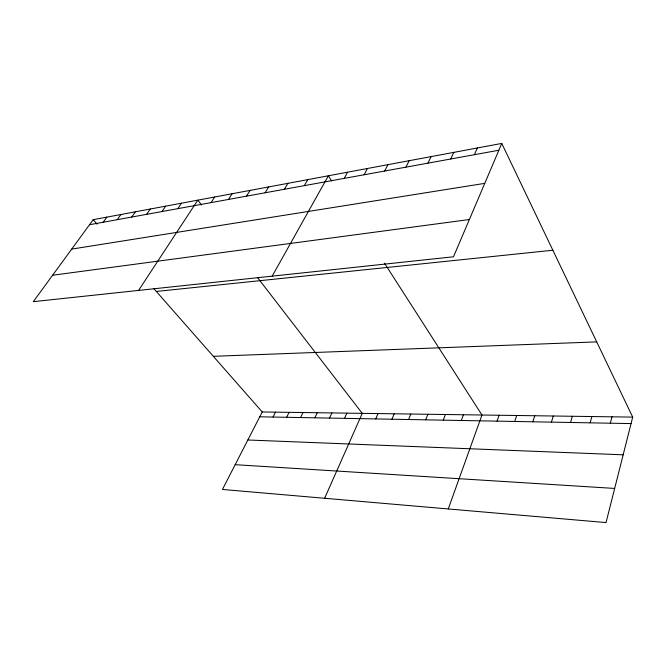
<?xml version="1.0" encoding="UTF-8"?>
<svg xmlns="http://www.w3.org/2000/svg" width="666" height="666" viewBox="0 0 666 666"><rect width="100%" height="100%" fill="white"/><g stroke="black" fill="none" stroke-linecap="round" stroke-linejoin="round"><path stroke-width="1" d="M632.7 417.107L606.035 522.577L222.444 489.452L262.238 411.963L632.7 417.107L501.764 143.423L93.215 219.672L33.3 301.665L453.504 256.776L501.764 143.423M610.314 423.201L612.021 416.816M590.143 422.835L591.916 416.541M570.512 422.477L572.344 416.267M551.415 422.127L553.304 416M532.817 421.786L534.765 415.75M514.71 421.461L516.699 415.492M497.069 421.137L499.109 415.251M448.26 508.949L481.959 415.018L384.473 263.162M461.305 420.487L463.436 414.76M443.248 420.154L445.421 414.51M425.674 419.83L427.888 414.26M408.574 419.522L410.822 414.027M391.933 419.222L394.214 413.794M375.716 418.922L378.022 413.569M324.633 498.276L362.254 413.353L257.467 277.489M474.367 154.695L477.364 147.977M344.522 418.356L346.886 413.136M450.749 158.999L453.821 152.372M329.504 418.082L331.901 412.928M314.868 417.815L317.282 412.729M427.955 163.145L431.102 156.61M300.582 417.549L303.013 412.529M286.646 417.299L289.094 412.337M405.944 167.149L409.149 160.706M273.043 417.049L275.508 412.146M384.673 171.02L387.945 164.669M364.102 174.767L367.432 168.498M344.214 178.388L347.585 172.194M272.178 276.14L328.38 175.782L331.66 180.894M304.312 185.648L307.775 179.629M284.382 189.277L287.879 183.341M265.118 192.782L268.656 186.93M246.503 196.17L250.066 190.401M228.488 199.442L232.084 193.756M211.055 202.614L214.677 197.003M138.57 290.418L197.819 200.15L201.582 205.028M177.83 208.666L181.485 203.197M161.98 211.547L165.643 206.152M146.612 214.344L150.291 209.016M131.701 217.058L135.381 211.796M117.224 219.697L120.921 214.502M103.172 222.253L106.868 217.124M89.51 224.733L498.859 150.241M71.703 249.109L484.756 183.366M52.606 275.241L469.363 219.522M156.31 291.45L552.863 250.233M213.32 356.31L596.711 341.891M259.757 416.808L631.06 423.584M247.844 439.993L623.168 454.811M235.165 464.677L614.668 488.436M93.215 219.672L97.211 224.209M153.655 288.428L262.238 411.963"/></g></svg>
